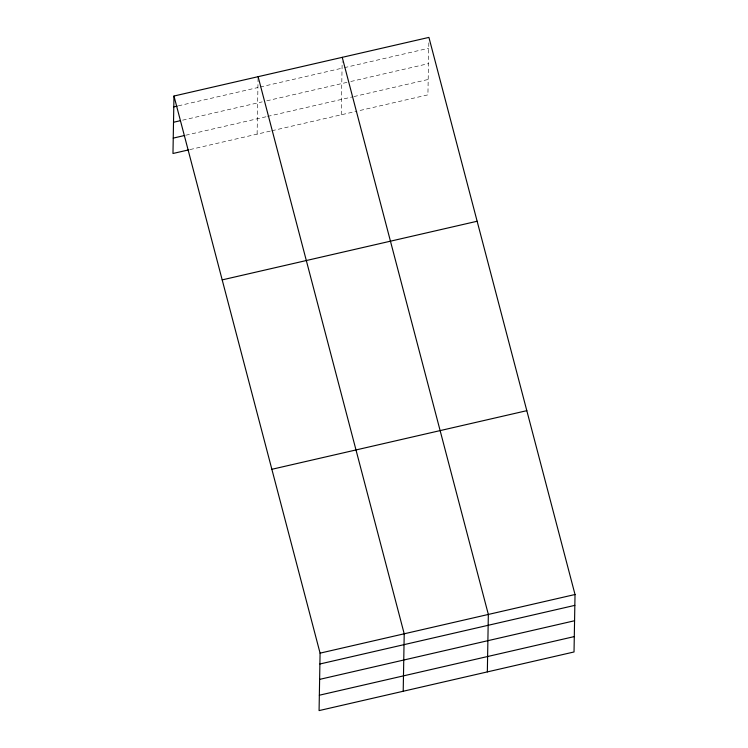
<?xml version="1.0" encoding="UTF-8"?>
<svg xmlns="http://www.w3.org/2000/svg" width="748" height="748" viewBox="0 0 748 748"><rect width="100%" height="100%" fill="white"/><g stroke="black" fill="none" stroke-linecap="round" stroke-linejoin="round"><path stroke-width="0.56" stroke-dasharray="3.74 2.81" d="M257.106 134.135L258.088 77.773M341.238 114.79L342.163 61.673M428.828 42.823L427.921 94.856L358.124 110.9M178.333 105.842L257.92 87.535M260.192 87.011L342.051 68.19M344.304 67.675L428.735 48.255M182.615 120.176L262.202 101.868M266.746 100.821L349.662 81.756M350.793 81.495L428.464 63.636M185.747 135.229L266.475 116.669M267.606 116.408L352.766 96.819M353.888 96.567L428.193 79.475M190.029 149.563L270.748 131.003M271.889 130.741L357.002 111.162"/><path stroke-width="1.12" d="M173.975 96.034L320.079 653.144L319.078 710.6L574.025 651.966L575.025 594.51L428.922 37.4L173.975 96.034L172.975 153.49L188.889 149.824M403.209 691.255L404.21 633.799L258.107 76.689M487.341 671.9L488.341 614.445L342.238 57.334M173.788 106.889L177.201 106.104M173.517 122.261L180.343 120.699M173.246 138.109L184.616 135.491M222.193 279.883L477.14 221.249M271.87 469.295L526.816 410.671M320.079 653.144L575.025 594.51M319.892 664L574.838 605.366M319.62 679.38L574.567 620.746M319.349 695.219L574.296 636.585"/></g></svg>
